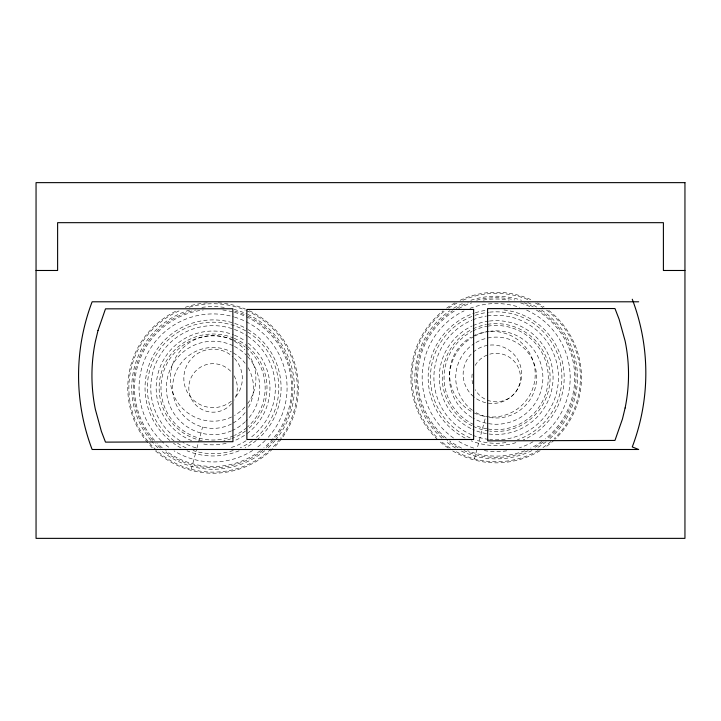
<?xml version="1.0" encoding="UTF-8"?>
<svg xmlns="http://www.w3.org/2000/svg" width="721" height="721" viewBox="0 0 721 721"><rect width="100%" height="100%" fill="white"/><g stroke="black" fill="none" stroke-linecap="round" stroke-linejoin="round"><path stroke-width="0.54" stroke-dasharray="3.6 2.7" d="M191.272 469.263L196.698 449.012M196.95 448.092L202.592 427.003M474.382 458.88L485.711 416.63A40.448 40.448 0 0 1 473.273 410.898M247.727 353.218A42.809 42.809 0 0 1 247.727 403.535M244.897 407.032A42.809 42.809 0 0 1 234.496 415.449M231.531 417.008A42.809 42.809 0 0 1 170.291 377.254A42.809 42.809 0 0 1 233.523 340.754M234.496 341.294A42.809 42.809 0 0 1 244.897 349.721M234.523 358.472A29.255 29.255 0 0 1 234.523 398.28M231.333 401.246A29.255 29.255 0 0 1 191.155 397.731A29.255 29.255 0 0 1 192.66 357.427A29.255 29.255 0 0 1 232.991 356.931M472.958 336.085A42.809 42.809 0 0 1 535.216 374.226A42.809 42.809 0 0 1 472.958 412.358M471.002 411.294A42.809 42.809 0 0 1 471.002 337.149M487.811 326.144A52.092 52.092 0 0 1 548.266 377.561A52.092 52.092 0 0 1 487.811 428.977M486.774 428.797A52.092 52.092 0 0 1 474.788 425.057M473.832 424.615A52.092 52.092 0 0 1 471.958 331.435M472.886 330.957A52.092 52.092 0 0 1 486.774 326.325M489.523 331.327A46.703 46.703 0 0 1 542.868 378.678A46.703 46.703 0 0 1 487.324 423.416M486.233 423.191A46.703 46.703 0 0 1 472.823 418.009M471.876 417.441A46.703 46.703 0 0 1 472.823 337.113M474.76 336.049A46.703 46.703 0 0 1 488.423 331.498M546.545 310.093A84.195 84.195 0 0 1 554.143 438.62M550.871 441.567A84.195 84.195 0 0 1 542.012 448.183M538.272 450.472A84.195 84.195 0 0 1 454.077 450.472M450.337 448.183A84.195 84.195 0 0 1 440.639 440.846M436.638 437.097A84.195 84.195 0 0 1 444.92 310.76M448.507 308.155A84.195 84.195 0 0 1 456.952 303.054M462.936 300.206A84.195 84.195 0 0 1 529.412 300.206M535.397 303.054A84.195 84.195 0 0 1 542.931 307.543M548.663 310.336A85.285 85.285 0 0 1 555.206 439.116M554.395 439.891A85.285 85.285 0 0 1 544.806 447.624M540.155 450.634A85.285 85.285 0 0 1 451.995 450.508M448.219 448.083A85.285 85.285 0 0 1 438.593 440.468M437.782 439.72A85.285 85.285 0 0 1 443.055 310.832M446.632 308.137A85.285 85.285 0 0 1 455.095 302.82M460.088 300.278A85.285 85.285 0 0 1 531.521 299.936M537.469 302.928A85.285 85.285 0 0 1 544.13 307.029M541.57 310.084A81.329 81.329 0 0 1 549.6 438.873M546.13 441.73A81.329 81.329 0 0 1 536.839 447.984M531.918 450.607A81.329 81.329 0 0 1 460.44 450.607M455.51 447.984A81.329 81.329 0 0 1 445.335 441.036M441.91 438.134A81.329 81.329 0 0 1 449.85 310.715M453.599 308.264A81.329 81.329 0 0 1 464.531 302.64M470.849 300.269A81.329 81.329 0 0 1 521.499 300.269M527.817 302.64A81.329 81.329 0 0 1 536.839 307.128M538.947 310.174A79.815 79.815 0 0 1 546.86 439.206M543.373 441.919A79.815 79.815 0 0 1 534.126 447.777M528.169 450.679A79.815 79.815 0 0 1 464.036 450.616M458.123 447.723A79.815 79.815 0 0 1 447.083 440.495M443.685 437.683A79.815 79.815 0 0 1 452.59 310.697M456.312 308.408A79.815 79.815 0 0 1 468.271 302.775M476.626 300.17A79.815 79.815 0 0 1 514.767 299.936M524.221 302.838A79.815 79.815 0 0 1 534.225 307.398M536.379 310.066A78.553 78.553 0 0 1 545.283 438.873M541.813 441.495A78.553 78.553 0 0 1 530.692 448.12M524.726 450.742A78.553 78.553 0 0 1 467.632 450.742M461.656 448.12A78.553 78.553 0 0 1 449.661 440.864M446.227 438.188A78.553 78.553 0 0 1 455.969 310.066M458.772 308.48A78.553 78.553 0 0 1 471.714 302.91M483.232 300.08A78.553 78.553 0 0 1 509.116 300.08M520.634 302.91A78.553 78.553 0 0 1 531.665 307.479M503.943 309.976A68.035 68.035 0 0 1 523.239 439.972M515.912 442.667A68.035 68.035 0 0 1 471.183 440.828M465.072 438.062A68.035 68.035 0 0 1 474.328 313.13M475.382 312.779A68.035 68.035 0 0 1 486.188 310.264M526.618 310.093A74.011 74.011 0 0 1 537.614 438.882M533.026 441.748A74.011 74.011 0 0 1 519.3 447.867M506.728 450.814A74.011 74.011 0 0 1 484.233 450.598M473.733 448.083A74.011 74.011 0 0 1 457.15 440.45M453.563 438.071A74.011 74.011 0 0 1 464.099 310.85M470.002 308.327A74.011 74.011 0 0 1 519.643 307.362M489.631 312.148A65.737 65.737 0 0 1 517.39 439.774M505.926 442.568A65.737 65.737 0 0 1 475.13 439.828M470.128 437.908A65.737 65.737 0 0 1 473.94 315.699M474.968 315.338A65.737 65.737 0 0 1 488.559 312.265M487.504 315.888A62.276 62.276 0 0 1 558.442 376.461A62.276 62.276 0 0 1 489.676 439.495M488.586 439.368A62.276 62.276 0 0 1 472.85 435.295M471.84 434.88A62.276 62.276 0 0 1 471.84 320.232M472.85 319.818A62.276 62.276 0 0 1 486.423 316.05M487.513 324.324A53.931 53.931 0 0 1 550.096 376.47A53.931 53.931 0 0 1 489.676 431.095M488.595 430.951A53.931 53.931 0 0 1 473.048 426.273M472.066 425.796A53.931 53.931 0 0 1 472.066 329.317M473.048 328.839A53.931 53.931 0 0 1 486.441 324.513M489.442 321.052A56.905 56.905 0 0 1 552.421 386.204A56.905 56.905 0 0 1 472.787 429.428M470.876 428.526A56.905 56.905 0 0 1 472.111 326M473.084 325.55A56.905 56.905 0 0 1 488.387 321.187M475.166 365.43A24.262 24.262 0 0 1 511.766 358.977A24.262 24.262 0 0 1 511.766 396.144A24.262 24.262 0 0 1 475.166 389.691M472.742 383.833A24.262 24.262 0 0 1 472.282 373.343M487.757 337.996A40.448 40.448 0 0 1 536.622 377.561A40.448 40.448 0 0 1 487.757 417.117M472.408 410.285A40.448 40.448 0 0 1 474.157 343.629M475.95 342.529A40.448 40.448 0 0 1 485.711 338.491M246.014 347.594A52.092 52.092 0 0 1 247.618 426.922M246.825 427.607A52.092 52.092 0 0 1 234.451 435.439M233.487 435.863A52.092 52.092 0 0 1 160.981 388.989A52.092 52.092 0 0 1 231.531 339.221M232.513 339.609A52.092 52.092 0 0 1 245.194 346.927M247.618 356.507A46.703 46.703 0 0 1 246.086 420.965M245.302 421.731A46.703 46.703 0 0 1 232.477 430.419M231.45 430.87A46.703 46.703 0 0 1 166.371 386.816A46.703 46.703 0 0 1 233.487 345.927M234.478 346.431A46.703 46.703 0 0 1 246.086 354.912M246.303 310.58A84.195 84.195 0 0 1 280.532 438.305M279.865 439.188A84.195 84.195 0 0 1 272.601 447.471M271.033 448.994A84.195 84.195 0 0 1 142.461 433.799A84.195 84.195 0 0 1 180.845 310.147M189.172 307.2A84.195 84.195 0 0 1 245.284 310.147M249.421 310.787A85.285 85.285 0 0 1 282.308 437.737M281.641 438.638A85.285 85.285 0 0 1 273.683 447.93M272.889 448.714A85.285 85.285 0 0 1 155.475 450.85M152.284 447.768A85.285 85.285 0 0 1 148.49 443.649M147.76 442.793A85.285 85.285 0 0 1 177.997 310.192M185.27 307.308A85.285 85.285 0 0 1 208.189 302.784M218.211 302.802A85.285 85.285 0 0 1 245.329 308.985M247.79 314.392A81.329 81.329 0 0 1 275.828 439.648M275.107 440.513A81.329 81.329 0 0 1 268.158 447.759M264.778 450.706A81.329 81.329 0 0 1 161.351 450.706M157.962 447.759A81.329 81.329 0 0 1 151.752 441.369M151.013 440.513A81.329 81.329 0 0 1 189.875 309.985M201.889 307.38A81.329 81.329 0 0 1 224.24 307.38M234.109 309.381A81.329 81.329 0 0 1 246.771 313.923M248.195 316.276A79.815 79.815 0 0 1 273.908 439.594M273.196 440.423A79.815 79.815 0 0 1 263.751 449.589M262.895 450.283A79.815 79.815 0 0 1 163.973 450.868M160.576 448.065A79.815 79.815 0 0 1 155.826 443.559M152.843 440.315A79.815 79.815 0 0 1 195.652 310.048M234.83 311.148A79.815 79.815 0 0 1 247.213 315.798M234.433 312.346A78.553 78.553 0 0 1 273.692 437.89M272.998 438.719A78.553 78.553 0 0 1 263.85 447.867M260.452 450.589A78.553 78.553 0 0 1 165.677 450.589M162.279 447.867A78.553 78.553 0 0 1 157.52 443.487M154.555 440.36A78.553 78.553 0 0 1 203.349 309.985M222.78 309.985A78.553 78.553 0 0 1 233.397 312.058M248.033 329.578A68.035 68.035 0 0 1 257.091 439.801M256.234 440.522A68.035 68.035 0 0 1 245.149 447.93M239.102 450.787A68.035 68.035 0 0 1 187.027 450.787M180.98 447.93A68.035 68.035 0 0 1 173.446 443.244M169.895 440.522A68.035 68.035 0 0 1 157.124 349.216A68.035 68.035 0 0 1 247.078 329.019M234.478 317.087A74.011 74.011 0 0 1 266.031 439.63M265.265 440.405A74.011 74.011 0 0 1 256.261 448.029M252.692 450.445A74.011 74.011 0 0 1 174.04 450.832M168.723 447.2A74.011 74.011 0 0 1 162.144 441.658M161.369 440.901A74.011 74.011 0 0 1 233.442 316.78M247.718 332.075A65.737 65.737 0 0 1 256.469 437.305M252.305 440.675A65.737 65.737 0 0 1 240.291 447.768M233.253 450.499A65.737 65.737 0 0 1 193.03 450.544M186.027 447.849A65.737 65.737 0 0 1 177.51 443.226M173.995 440.801A65.737 65.737 0 0 1 158.359 351.488A65.737 65.737 0 0 1 246.798 331.516M247.871 336.301A62.276 62.276 0 0 1 249.664 438.323M246.05 440.756A62.276 62.276 0 0 1 230.215 447.804M195.905 447.804A62.276 62.276 0 0 1 182.864 442.397M180.079 440.756A62.276 62.276 0 0 1 233.325 329.046M234.352 329.416A62.276 62.276 0 0 1 246.97 335.698M248.015 346.864A53.931 53.931 0 0 1 246.33 430.392M245.455 431.05A53.931 53.931 0 0 1 232.18 438.368M231.153 438.738A53.931 53.931 0 0 1 223.87 440.774M202.259 440.774A53.931 53.931 0 0 1 161.414 372.406A53.931 53.931 0 0 1 233.198 337.906M234.208 338.32A53.931 53.931 0 0 1 247.177 346.17M248.258 343.223A56.905 56.905 0 0 1 246.294 434.132M244.554 435.331A56.905 56.905 0 0 1 234.19 440.774M226.106 443.325A56.905 56.905 0 0 1 201.817 443.712M191.633 440.648A56.905 56.905 0 0 1 160.152 366.998A56.905 56.905 0 0 1 233.505 334.832M234.496 335.229A56.905 56.905 0 0 1 244.798 340.709M234.073 375.803A24.262 24.262 0 0 1 234.073 400.065M231.648 403.535A24.262 24.262 0 0 1 196.418 405.581A24.262 24.262 0 0 1 196.418 370.288A24.262 24.262 0 0 1 231.648 372.342M248.096 367.71A40.448 40.448 0 0 1 248.096 408.158M245.149 412.556A40.448 40.448 0 0 1 233.289 422.966M231.441 423.966A40.448 40.448 0 0 1 172.616 387.934A40.448 40.448 0 0 1 231.441 351.902M233.289 352.911A40.448 40.448 0 0 1 245.149 363.312M471.714 394.91A29.255 29.255 0 0 0 520.661 381.797A29.255 29.255 0 0 0 484.836 345.963A29.255 29.255 0 0 0 471.714 394.91"/><path stroke-width="1.08" d="M36.05 270.483L57.617 270.483L57.617 222.672L663.401 222.672L663.401 270.483L684.95 270.483M638.68 301.793L92.126 301.793A207.918 207.918 0 0 0 92.126 449.489L638.68 449.489L632.263 446.939A207.918 207.918 0 0 0 632.263 299.233M98.002 330.506L95.352 341.601A169.777 169.777 0 0 0 95.352 409.357L101.382 431.392L105.491 442.126L232.946 441.703L232.865 308.768L105.491 308.84L98.002 330.506M625.107 408.005L622.457 418.991L614.968 440.432L487.675 440.855L487.594 308.615L614.968 308.534L619.078 319.151L625.107 340.961A166.308 166.308 0 0 1 625.107 408.005M684.95 182.638L36.05 182.638L36.05 538.362L684.95 538.362L684.95 182.638M473.625 309.444L246.879 309.444L246.879 439.495L473.625 439.495L473.625 309.444"/></g></svg>
